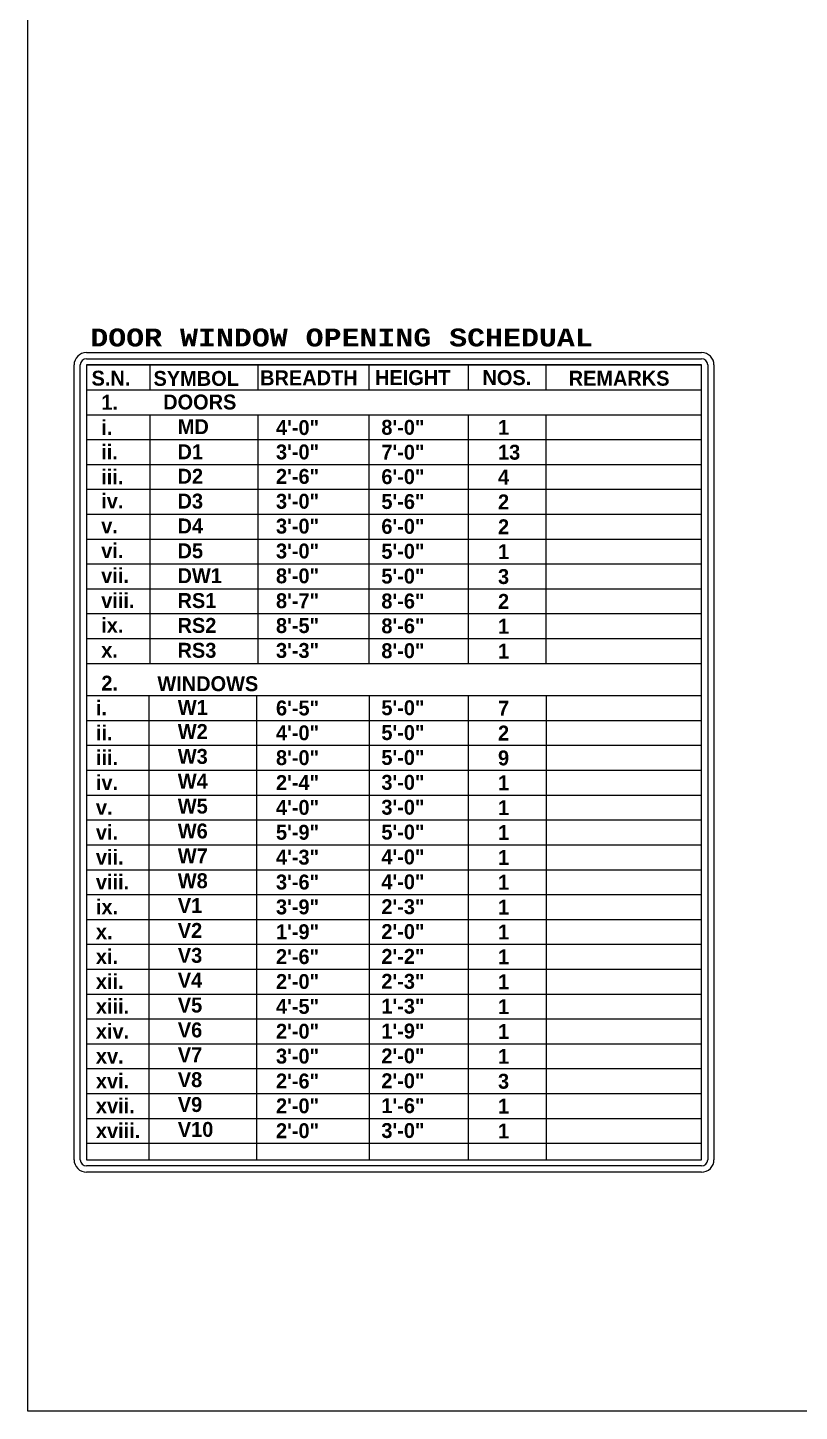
# Model space of a CAD drawing. Header units: inches. Extents: x 20273 to 45441, y -4696 to -1121.
# Drawn here: x 42352 to 42933, y -4602 to -3558 of the extents above; entities that cross this region are included whole.
import ezdxf

# ---------------------------------------------------------------- set-up
doc = ezdxf.new("R2010")
doc.units = ezdxf.units.IN
doc.header["$LTSCALE"] = 5
doc.header["$MEASUREMENT"] = 0
doc.layers.add('boundary', color=7, linetype='Continuous', lineweight=25)
doc.layers.add('ele1', color=21, linetype='Continuous', lineweight=20)
doc.layers.add('TEXT', color=6, linetype='Continuous')
doc.styles.add('ARIAL', font='cityb___.ttf')
doc.styles.add('COURIER', font='courbd.ttf')

msp = doc.modelspace()

# ---------------------------------------------------------------- linework, layer by layer
for p, q in [((42395.99, -3807.84), (42859.68, -3807.84)), ((42391.3, -4411.75), (42391.3, -3812.52)), ((42859.68, -3812.52), (42395.99, -3812.52)), ((42395.99, -3812.52), (42395.99, -4411.75)), ((42395.99, -3812.52), (42859.68, -3812.52)), ((42395.99, -3812.52), (42395.99, -4411.75)), ((42443.71, -3812.52), (42443.71, -3831.5)), ((42525.25, -3812.52), (42525.25, -3831.27)), ((42608.93, -3812.52), (42608.93, -3831.27)), ((42683.95, -3831.27), (42683.95, -3812.52)), ((42742.53, -3831.27), (42742.53, -3812.52)), ((42859.68, -4411.75), (42859.68, -3812.52)), ((42859.68, -3909.04), (42859.68, -3812.52)), ((42864.37, -3812.52), (42864.37, -4411.75)), ((42395.99, -3831.27), (42859.68, -3831.27)), ((42395.99, -3850.02), (42859.68, -3850.02)), ((42608.93, -3850.02), (42608.93, -4037.52)), ((42683.95, -4037.52), (42683.95, -3850.02)), ((42742.53, -4037.52), (42742.53, -3850.02)), ((42395.99, -3868.77), (42859.68, -3868.77)), ((42395.99, -3887.52), (42859.68, -3887.52)), ((42395.99, -3906.27), (42859.68, -3906.27)), ((42395.99, -3925.02), (42859.68, -3925.02)), ((42395.99, -3943.77), (42859.68, -3943.77)), ((42395.99, -3962.52), (42859.68, -3962.52)), ((42395.99, -3981.27), (42859.68, -3981.27)), ((42395.99, -4000.02), (42859.68, -4000.02)), ((42395.99, -4018.77), (42859.68, -4018.77)), ((42395.99, -4037.52), (42859.68, -4037.52)), ((42395.99, -4061.81), (42859.68, -4061.81)), ((42395.99, -4061.81), (42859.68, -4061.81)), ((42443.13, -4411.75), (42443.13, -4061.81)), ((42524.49, -4411.75), (42524.49, -4061.81)), ((42609.3, -4411.75), (42609.3, -4061.81)), ((42683.95, -4411.75), (42683.95, -4061.81)), ((42742.85, -4411.75), (42742.85, -4061.81)), ((42395.99, -4080.56), (42859.68, -4080.56)), ((42395.99, -4080.56), (42859.68, -4080.56)), ((42395.99, -4080.56), (42859.68, -4080.56)), ((42395.99, -4099.31), (42859.68, -4099.31)), ((42395.99, -4118.06), (42859.68, -4118.06)), ((42395.99, -4136.82), (42859.68, -4136.82)), ((42395.99, -4155.57), (42859.68, -4155.57)), ((42395.99, -4174.32), (42859.68, -4174.32)), ((42395.99, -4193.08), (42859.68, -4193.08)), ((42395.99, -4211.83), (42859.68, -4211.83)), ((42395.99, -4230.58), (42859.68, -4230.58)), ((42395.99, -4249.33), (42859.68, -4249.33)), ((42395.99, -4268.09), (42859.68, -4268.09)), ((42395.99, -4286.84), (42859.68, -4286.84)), ((42395.99, -4305.59), (42859.68, -4305.59)), ((42395.99, -4324.34), (42859.68, -4324.34)), ((42395.99, -4343.1), (42859.68, -4343.1)), ((42395.99, -4361.85), (42859.68, -4361.85)), ((42395.99, -4380.6), (42859.68, -4380.6)), ((42395.99, -4399.35), (42859.68, -4399.35)), ((42395.99, -4411.75), (42859.68, -4411.75)), ((42395.99, -4411.75), (42859.68, -4411.75)), ((42395.99, -4411.75), (42859.68, -4411.75)), ((42395.99, -4411.75), (42859.68, -4411.75)), ((42859.68, -4416.43), (42395.99, -4416.43))]:
    msp.add_line(p, q)
for centre, start, end in [((42395.99, -3812.52), 90, 180), ((42859.68, -3812.52), 0, 90), ((42395.99, -4411.75), 180, 270), ((42859.68, -4411.75), 270, 0)]:
    msp.add_arc(centre, 4.69, start, end)
at = {"layer": 'boundary'}
for p, q in [((42395.99, -3803.15), (42859.68, -3803.15)), ((42386.61, -4411.75), (42386.61, -3812.52)), ((42869.05, -3812.52), (42869.05, -4411.75)), ((42859.68, -4421.12), (42395.99, -4421.12))]:
    msp.add_line(p, q, dxfattribs=at)
for centre, start, end in [((42395.99, -3812.52), 90, 180), ((42859.68, -3812.52), 0, 90), ((42395.99, -4411.75), 179.99824, 270), ((42859.68, -4411.75), 270, 0.00176)]:
    msp.add_arc(centre, 9.37, start, end, dxfattribs=at)
at = {"layer": 'ele1'}
msp.add_lwpolyline([(42351.65, -2446.17), (45436.61, -2446.17), (45436.61, -4601.5), (42351.65, -4601.5)], close=True, dxfattribs=at)
msp.add_lwpolyline([(42351.65, -2446.17), (45436.61, -2446.17), (45436.61, -4601.5), (42351.65, -4601.5)], close=True, dxfattribs=at)
at = {"layer": 'TEXT'}
for p, q in [((42443.71, -3850.02), (42443.71, -4037.52)), ((42525.25, -3850.02), (42525.25, -4037.52)), ((42395.99, -3887.52), (42437.64, -3887.52))]:
    msp.add_line(p, q, dxfattribs=at)

# ---------------------------------------------------------------- texts
at = {"style": 'COURIER'}
msp.add_text('DOOR WINDOW OPENING SCHEDUAL', height=13.5, dxfattribs=at).set_placement((42398.86, -3798.55))
at = {"layer": 'TEXT', "style": 'ARIAL'}
for s, p in [('S.N.', (42399.8, -3828.09)), ('SYMBOL', (42446.53, -3828.27)), ('BREADTH', (42526.87, -3827.83)), ('HEIGHT', (42613.5, -3827.65)), ('NOS.', (42694.51, -3827.65)), ('REMARKS', (42759.47, -3828.13)), ('1.', (42407.19, -3846.28)), ('DOORS', (42453.8, -3846.07)), ('i.', (42407.19, -3865.28)), ('MD', (42464.83, -3864.65)), ('4\'-0"', (42538.85, -3865.33)), ('8\'-0"', (42618.29, -3865.16)), ('1', (42706.23, -3865.16)), ('ii.', (42407.09, -3883.77)), ('D1', (42464.62, -3883.59)), ('3\'-0"', (42538.85, -3883.72)), ('7\'-0"', (42618.29, -3883.91)), ('13', (42706.23, -3883.91)), ('iii.', (42407.09, -3902.52)), ('D2', (42464.62, -3902.03)), ('2\'-6"', (42538.85, -3902.16)), ('6\'-0"', (42618.29, -3902.35)), ('4', (42706.23, -3902.66)), ('iv.', (42407.09, -3920.68)), ('D3', (42464.62, -3920.78)), ('3\'-0"', (42538.85, -3920.91)), ('5\'-6"', (42618.29, -3921.1)), ('2', (42706.23, -3921.41)), ('v.', (42407.09, -3939.43)), ('D4', (42464.62, -3939.53)), ('3\'-0"', (42538.85, -3939.66)), ('6\'-0"', (42618.29, -3939.85)), ('2', (42706.23, -3940.16)), ('vi.', (42407.09, -3958.18)), ('D5', (42464.62, -3958.28)), ('3\'-0"', (42538.85, -3958.41)), ('5\'-0"', (42618.29, -3958.6)), ('1', (42706.23, -3958.91)), ('vii.', (42407.09, -3976.93)), ('DW1', (42464.62, -3977.03)), ('8\'-0"', (42538.85, -3977.16)), ('5\'-0"', (42618.29, -3977.35)), ('3', (42706.23, -3977.66)), ('viii.', (42407.09, -3995.68)), ('RS1', (42464.62, -3995.78)), ('8\'-7"', (42538.85, -3995.91)), ('8\'-6"', (42618.29, -3996.1)), ('2', (42706.23, -3996.41)), ('ix.', (42407.09, -4014.43)), ('RS2', (42464.62, -4014.53)), ('8\'-5"', (42538.85, -4014.66)), ('8\'-6"', (42618.29, -4014.85)), ('1', (42706.23, -4015.16)), ('x.', (42407.09, -4033.18)), ('RS3', (42464.62, -4033.28)), ('3\'-3"', (42538.85, -4033.41)), ('8\'-0"', (42618.29, -4033.6)), ('1', (42706.23, -4033.91)), ('2.', (42407.19, -4058.06)), ('WINDOWS', (42449.43, -4058.47)), ('i.', (42403.08, -4076.72)), ('W1', (42464.83, -4076.43)), ('6\'-5"', (42538.85, -4076.77)), ('5\'-0"', (42618.29, -4076.6)), ('7', (42706.23, -4076.94)), ('ii.', (42403.08, -4095.47)), ('W2', (42464.83, -4094.51)), ('4\'-0"', (42538.85, -4095.5)), ('5\'-0"', (42618.29, -4095.35)), ('2', (42706.23, -4095.7)), ('iii.', (42403.08, -4114.22)), ('W3', (42464.83, -4113.27)), ('8\'-0"', (42538.85, -4114.25)), ('5\'-0"', (42618.29, -4114.1)), ('9', (42706.23, -4114.45)), ('iv.', (42403.08, -4132.97)), ('W4', (42464.83, -4132.02)), ('2\'-4"', (42538.85, -4133.01)), ('3\'-0"', (42618.29, -4132.85)), ('1', (42706.23, -4133.2)), ('W5', (42464.83, -4150.77)), ('4\'-0"', (42538.85, -4151.76)), ('3\'-0"', (42618.29, -4151.61)), ('1', (42706.23, -4151.95)), ('v.', (42403.08, -4151.72)), ('vi.', (42403.08, -4170.48)), ('W6', (42464.83, -4169.52)), ('5\'-9"', (42538.85, -4170.51)), ('5\'-0"', (42618.29, -4170.36)), ('1', (42706.23, -4170.71)), ('vii.', (42403.08, -4189.23)), ('W7', (42464.83, -4188.28)), ('4\'-3"', (42538.85, -4189.26)), ('4\'-0"', (42618.29, -4189.11)), ('1', (42706.23, -4189.46)), ('viii.', (42403.08, -4207.98)), ('W8', (42464.83, -4207.03)), ('3\'-6"', (42538.85, -4208.02)), ('4\'-0"', (42618.29, -4207.87)), ('1', (42706.23, -4208.21)), ('ix.', (42403.08, -4226.73)), ('V1', (42464.83, -4225.78)), ('3\'-9"', (42538.85, -4226.77)), ('2\'-3"', (42618.29, -4226.62)), ('1', (42706.23, -4226.97)), ('V2', (42464.83, -4244.53)), ('1\'-9"', (42538.85, -4245.52)), ('2\'-0"', (42618.29, -4245.37)), ('1', (42706.23, -4245.72)), ('x.', (42403.08, -4245.49)), ('xi.', (42403.08, -4264.24)), ('V3', (42464.83, -4263.29)), ('2\'-6"', (42538.85, -4264.27)), ('2\'-2"', (42618.29, -4264.12)), ('1', (42706.23, -4264.47)), ('xii.', (42403.08, -4282.99)), ('V4', (42464.83, -4282.04)), ('2\'-0"', (42538.85, -4283.03)), ('2\'-3"', (42618.29, -4282.88)), ('1', (42706.23, -4283.22)), ('xiii.', (42403.08, -4301.75)), ('V5', (42464.83, -4300.79)), ('4\'-5"', (42538.85, -4301.78)), ('1\'-3"', (42618.29, -4301.63)), ('1', (42706.23, -4301.98)), ('xiv.', (42403.08, -4320.5)), ('V6', (42464.83, -4319.54)), ('2\'-0"', (42538.85, -4320.53)), ('1\'-9"', (42618.29, -4320.38)), ('1', (42706.23, -4320.73)), ('V7', (42464.83, -4338.3)), ('3\'-0"', (42538.85, -4339.29)), ('2\'-0"', (42618.29, -4339.13)), ('1', (42706.23, -4339.48)), ('xv.', (42403.08, -4339.25)), ('xvi.', (42403.08, -4358)), ('V8', (42464.83, -4357.05)), ('2\'-6"', (42538.85, -4358.04)), ('2\'-0"', (42618.29, -4357.89)), ('3', (42706.23, -4358.23)), ('xvii.', (42403.08, -4376.76)), ('V9', (42464.83, -4375.8)), ('2\'-0"', (42538.85, -4376.79)), ('1\'-6"', (42618.29, -4376.64)), ('1', (42706.23, -4376.99)), ('xviii.', (42403.08, -4395.51)), ('V10', (42464.83, -4394.56)), ('2\'-0"', (42538.85, -4395.54)), ('3\'-0"', (42618.29, -4395.39)), ('1', (42706.23, -4395.74))]:
    msp.add_text(s, height=11.25, dxfattribs=at).set_placement(p)

doc.saveas('drawing.dxf')
